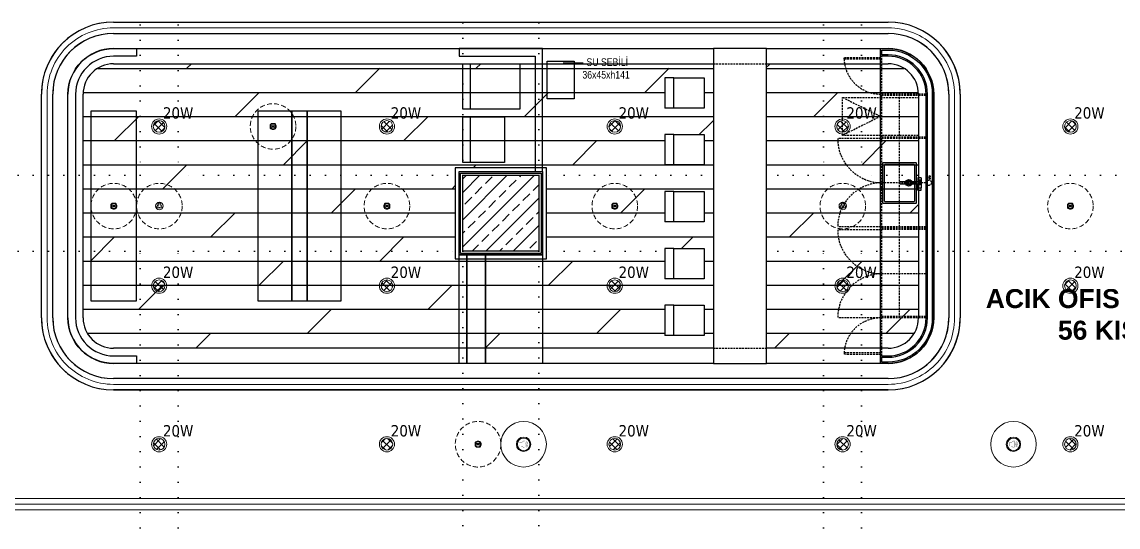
# Model space of a CAD drawing. Header units: centimetres. Extents: x 405564 to 502064, y 46284 to 60634.
# Drawn here: x 463269 to 464713, y 54069 to 54735 of the extents above; entities that cross this region are included whole.
import ezdxf
from ezdxf.enums import TextEntityAlignment as Align

# ---------------------------------------------------------------- set-up
doc = ezdxf.new("R2010")
doc.units = ezdxf.units.CM
for name, pattern in [('( Hidden )', [0.375, 0.25, -0.125]), ('ACAD_ISO07W100', [3, 0, -3]), ('DOT', [0.25, 0, -0.25]), ('HIDDEN', [9.525, 6.35, -3.175])]:
    doc.linetypes.add(name, pattern=pattern)
doc.layers.get('0').update_dxf_attribs({"color": 8, "lineweight": 9})
for name, color, linetype in [('0-KRCN-ASMATAVAN-130426', 8, 'Continuous'), ('AS_DOS_TERAS_UST', 8, 'ACAD_ISO07W100'), ('AS_DUVK_AHSAP', 8, 'Continuous'), ('AS_POZ_ISLAK', 46, 'Continuous'), ('AS_TA_BETONARME', 5, 'Continuous'), ('AS_TA_TARAMA', 8, 'Continuous'), ('AS_TEFR_MOB', 8, 'Continuous'), ('AS_YAZI', 8, 'Continuous'), ('M_TFR_vitrifiye', 171, 'Continuous')]:
    doc.layers.add(name, color=color, linetype=linetype)
doc.layers.add('0-KRCN-AYDINLATMA-130426', color=8, linetype='Continuous', lineweight=9)
doc.layers.add('0-KRCN-MİMARİ-220526', color=8, linetype='Continuous', lineweight=9)
doc.styles.add('2', font='arial.ttf', dxfattribs={"width": 0.9, "height": 200})
doc.styles.add('Ince', font='swissc.ttf')
doc.styles.add('Kalin02', font='arialbd.ttf')
doc.styles.add('MD_02_Islak Hacim Detayları_altlık$0$Standard', font='arial.ttf')
doc.styles.add('TAHOMA', font='tahoma.ttf')

# ---------------------------------------------------------------- blocks, each defined once
blk = doc.blocks.new('ABB 6131-21-24-500')
at = {"layer": '0-KRCN-AYDINLATMA-130426'}
for p, q in [((-4, -1), (-4, 1)), ((3.2, 1), (-3.2, 1)), ((-3.2, -0.8), (-3.2, 0.8)), ((-1, 4), (1, 4)), ((-1, -0.9), (-1, 1)), ((-0.8, 3.2), (0.8, 3.2)), ((1, -0.9), (1, 1)), ((3.2, 0.8), (3.2, -0.8)), ((4, 1), (4, -1)), ((3.2, -0.9), (-3.2, -0.9)), ((1, -4), (-1, -4)), ((0.8, -3.2), (-0.8, -3.2))]:
    blk.add_line(p, q, dxfattribs=at)
at = {"layer": '0-KRCN-AYDINLATMA-130426', "linetype": 'HIDDEN'}
blk.add_circle((0, 0), 30, dxfattribs=at)
at = {"layer": '0-KRCN-AYDINLATMA-130426'}
for centre, radius in [((-0.5, 0), 0.0887), ((0, 0), 0.16), ((0.5, 0), 0.0887)]:
    blk.add_circle(centre, radius, dxfattribs=at)
for centre, radius, start, end in [((-1, 1), 3, 90, 180), ((-0.8, 0.8), 2.4, 90, 180), ((0.8, 0.8), 2.4, 0, 90), ((1, 1), 3, 0, 90), ((-1, -1), 3, 180, 270), ((-0.8, -0.8), 2.4, 180, 270), ((0.8, -0.8), 2.4, 270, 0), ((1, -1), 3, 270, 0)]:
    blk.add_arc(centre, radius, start, end, dxfattribs=at)
blk = doc.blocks.new('ABB 6131-31-24-500')
at = {"layer": '0-KRCN-AYDINLATMA-130426'}
for p, q in [((-4, -1), (-4, 1)), ((3.2, 1), (-3.2, 1)), ((-3.2, -0.8), (-3.2, 0.8)), ((-1, 4), (1, 4)), ((-1, -0.9), (-1, 1)), ((-0.8, 3.2), (0.8, 3.2)), ((1, -0.9), (1, 1)), ((3.2, 0.8), (3.2, -0.8)), ((4, 1), (4, -1)), ((3.2, -0.9), (-3.2, -0.9)), ((1, -4), (-1, -4)), ((0.8, -3.2), (-0.8, -3.2))]:
    blk.add_line(p, q, dxfattribs=at)
at = {"layer": '0-KRCN-AYDINLATMA-130426', "linetype": 'HIDDEN'}
blk.add_circle((0, 0), 30, dxfattribs=at)
at = {"layer": '0-KRCN-AYDINLATMA-130426'}
for centre, radius in [((-0.5, 0), 0.089), ((0, 0), 0.16), ((0.5, 0), 0.089)]:
    blk.add_circle(centre, radius, dxfattribs=at)
for centre, radius, start, end in [((-1, 1), 3.01, 90, 180), ((-0.8, 0.8), 2.41, 90, 180), ((0.8, 0.8), 2.41, 0, 90), ((1, 1), 3.01, 0, 90), ((-1, -1), 3.01, 180, 270), ((-0.8, -0.8), 2.41, 180, 270), ((0.8, -0.8), 2.41, 270, 0), ((1, -1), 3.01, 270, 0)]:
    blk.add_arc(centre, radius, start, end, dxfattribs=at)
blk = doc.blocks.new('ABB 6131-51-24-500')
at = {"layer": '0-KRCN-AYDINLATMA-130426'}
for p, q in [((-4, -1), (-4, 1)), ((3.2, 1), (-3.2, 1)), ((-3.2, -0.8), (-3.2, 0.8)), ((-1, 4), (1, 4)), ((-1, -0.9), (-1, 1)), ((-0.8, 3.2), (0.8, 3.2)), ((1, -0.9), (1, 1)), ((3.2, 0.8), (3.2, -0.8)), ((4, 1), (4, -1)), ((3.2, -0.9), (-3.2, -0.9)), ((1, -4), (-1, -4)), ((0.8, -3.2), (-0.8, -3.2))]:
    blk.add_line(p, q, dxfattribs=at)
at = {"layer": '0-KRCN-AYDINLATMA-130426', "linetype": 'HIDDEN'}
blk.add_circle((0, 0), 30, dxfattribs=at)
at = {"layer": '0-KRCN-AYDINLATMA-130426'}
for centre, radius in [((-0.5, 0), 0.089), ((0, 0), 0.16), ((0.5, 0), 0.089)]:
    blk.add_circle(centre, radius, dxfattribs=at)
for centre, radius, start, end in [((-1, 1), 3.01, 90, 180), ((-0.8, 0.8), 2.41, 90, 180), ((0.8, 0.8), 2.41, 0, 90), ((1, 1), 3.01, 0, 90), ((-1, -1), 3.01, 180, 270), ((-0.8, -0.8), 2.41, 180, 270), ((0.8, -0.8), 2.41, 270, 0), ((1, -1), 3.01, 270, 0)]:
    blk.add_arc(centre, radius, start, end, dxfattribs=at)
blk = doc.blocks.new('AST-OD-OD')
at = {"layer": '0-KRCN-AYDINLATMA-130426'}
for p, q in [((0.3, 5), (-4, -2.5)), ((4.6, -2.5), (0.3, 5)), ((4.6, -2.5), (-4, -2.5))]:
    blk.add_line(p, q, dxfattribs=at)
at = {"layer": '0-KRCN-AYDINLATMA-130426', "linetype": 'HIDDEN'}
blk.add_circle((0.3, 0), 30, dxfattribs=at)
at = {"layer": '0-KRCN-AYDINLATMA-130426'}
blk.add_circle((0.3, 0), 5, dxfattribs=at)
at = {"layer": '0-KRCN-AYDINLATMA-130426', "style": '2'}
blk.add_text('O', height=3.43, dxfattribs=at).set_placement((0.3, 0), align=Align.MIDDLE)
blk = doc.blocks.new('ASMA TAVA TİPİ HOPARLÖR')
at = {"layer": '0-KRCN-AYDINLATMA-130426', "const_width": 0.317}
blk.add_lwpolyline([(0.3, -4.4, 0.598176), (1.3, -3.9), (1.3, 3.9, 0.598176), (0.3, 4.4), (-2.7, 2.4, -0.147433), (-3, 2.3), (-5.1, 2.3, 0.414214), (-5.7, 1.7), (-5.7, -1.7, 0.414214), (-5.1, -2.3), (-3, -2.3, -0.147433), (-2.7, -2.4)], format="xyb", close=True, dxfattribs=at)
for points in [[(2.4, 1.3, -0.601398), (2.4, -1.3)], [(2.8, 2.5, -0.658812), (2.8, -2.5)], [(3.2, 3.7, -0.680488), (3.2, -3.7)]]:
    blk.add_lwpolyline(points, format="xyb", dxfattribs=at)
at = {"layer": '0-KRCN-AYDINLATMA-130426'}
blk.add_circle((0, 0), 30, dxfattribs=at)
at = {"layer": '0-KRCN-AYDINLATMA-130426', "ltscale": 0.1}
for radius in [9.5, 8.23]:
    blk.add_circle((0, 0), radius, dxfattribs=at)
blk = doc.blocks.new('20W SIVA ALTI LED DOWNLIGHT ARMATÜR')
at = {"layer": '0-KRCN-AYDINLATMA-130426'}
h = blk.add_hatch(dxfattribs=at)
h.set_pattern_fill('ANSI37', color=256, scale=2)
h.paths.add_polyline_path([(7.7, 0, 1), (-7.7, 0, 1)])
for radius in [10, 7.66]:
    blk.add_circle((0, 0), radius, dxfattribs=at)
at = {"layer": '0-KRCN-AYDINLATMA-130426', "insert": (5, 10), "char_height": 15, "attachment_point": 7, "style": 'TAHOMA'}
blk.add_mtext_dynamic_manual_height_columns('{\\fTahoma|b0|i0|c162|p34;20W}', width=15, gutter_width=12.5, heights=[0], dxfattribs=at)
blk = doc.blocks.new('G$C27E741DA')
at = {"layer": '0-KRCN-AYDINLATMA-130426'}
blk.add_line((27380.7, 6965), (24905.7, 6965), dxfattribs=at)
for points in [[(26335.7, 7115.5), (25325.7, 7115.5, -0.414214), (25230.7, 7210.5), (25230.7, 7505.5, -0.414214), (25325.7, 7600.5), (25335.7, 7600.5), (26335.7, 7600.5), (26345.7, 7600.5, -0.414214), (26440.7, 7505.5), (26440.7, 7210.5, -0.414214), (26345.7, 7115.5)], [(26335.7, 7123), (25325.7, 7123, -0.414214), (25238.2, 7210.5), (25238.2, 7505.5, -0.414214), (25325.7, 7593), (25335.7, 7593), (26335.7, 7593), (26345.7, 7593, -0.414214), (26433.2, 7505.5), (26433.2, 7210.5, -0.414214), (26345.7, 7123)], [(26335.7, 7130.5), (25325.7, 7130.5, -0.414214), (25245.7, 7210.5), (25245.7, 7505.5, -0.414214), (25325.7, 7585.5), (25335.7, 7585.5), (26335.7, 7585.5), (26345.7, 7585.5, -0.414214), (26425.7, 7505.5), (26425.7, 7210.5, -0.414214), (26345.7, 7130.5)]]:
    blk.add_lwpolyline(points, format="xyb", close=True, dxfattribs=at)
blk.add_lwpolyline([(24905.7, 6972.5), (27380.7, 6972.5), (27380.7, 6957.5), (24905.7, 6957.5)], close=True, dxfattribs=at)
for name, p in [('ABB 6131-21-24-500', (25535.7, 7463)), ('20W SIVA ALTI LED DOWNLIGHT ARMATÜR', (25385.7, 7463)), ('20W SIVA ALTI LED DOWNLIGHT ARMATÜR', (25685.7, 7463)), ('20W SIVA ALTI LED DOWNLIGHT ARMATÜR', (25985.7, 7463)), ('20W SIVA ALTI LED DOWNLIGHT ARMATÜR', (26285.7, 7463)), ('20W SIVA ALTI LED DOWNLIGHT ARMATÜR', (26585.7, 7463)), ('ABB 6131-21-24-500', (25326, 7358)), ('AST-OD-OD', (25385.7, 7358)), ('ABB 6131-21-24-500', (25685.7, 7358)), ('ABB 6131-31-24-500', (25985.7, 7358)), ('AST-OD-OD', (26285.7, 7358)), ('ABB 6131-21-24-500', (26585.7, 7358)), ('20W SIVA ALTI LED DOWNLIGHT ARMATÜR', (25385.7, 7253)), ('20W SIVA ALTI LED DOWNLIGHT ARMATÜR', (25685.7, 7253)), ('20W SIVA ALTI LED DOWNLIGHT ARMATÜR', (25985.7, 7253)), ('20W SIVA ALTI LED DOWNLIGHT ARMATÜR', (26285.7, 7253)), ('20W SIVA ALTI LED DOWNLIGHT ARMATÜR', (26585.7, 7253)), ('ABB 6131-51-24-500', (25805.7, 7044)), ('ASMA TAVA TİPİ HOPARLÖR', (25865.7, 7044)), ('ASMA TAVA TİPİ HOPARLÖR', (26510.7, 7044)), ('20W SIVA ALTI LED DOWNLIGHT ARMATÜR', (25385.7, 7044)), ('20W SIVA ALTI LED DOWNLIGHT ARMATÜR', (25685.7, 7044)), ('20W SIVA ALTI LED DOWNLIGHT ARMATÜR', (25985.7, 7044)), ('20W SIVA ALTI LED DOWNLIGHT ARMATÜR', (26285.7, 7044)), ('20W SIVA ALTI LED DOWNLIGHT ARMATÜR', (26585.7, 7044))]:
    blk.add_blockref(name, p, dxfattribs=at)
blk = doc.blocks.new('SABIT OTURMA TEK YONE SIRTLIKLI 140X100')
for points in [[(0, 74), (10, 74), (10, -69), (0, -69)], [(10, 74), (35, 74), (35, -69), (10, -69)], [(35, 74), (110, 74), (110, -69), (35, -69)]]:
    blk.add_lwpolyline(points, close=True)
blk = doc.blocks.new('YAZICI 60x75 h 120cm')
blk.add_line((27.5, 30), (27.5, -30))
blk.add_lwpolyline([(37.5, 30), (37.5, -30), (-37.5, -30), (-37.5, 30)], close=True)
blk = doc.blocks.new('KAGIT OGUTUCU 60X55 H 95CM')
blk.add_line((17.5, 30), (17.5, -30))
blk.add_lwpolyline([(27.5, 30), (27.5, -30), (-27.5, -30), (-27.5, 30)], close=True)
blk = doc.blocks.new('SABIT OTURMA SIRTLIKSIZ 250X60')
blk.add_lwpolyline([(30, 125), (-30, 125), (-30, -125), (30, -125)], close=True)
blk = doc.blocks.new('SABIT OTURMA IKI YONE SIRTLIKLI 250X110')
for points in [[(463624.7, 54670.1), (463579.7, 54670.1), (463579.7, 54420.1), (463624.7, 54420.1)], [(463644.7, 54670.1), (463624.7, 54670.1), (463624.7, 54420.1), (463644.7, 54420.1)], [(463689.7, 54670.1), (463644.7, 54670.1), (463644.7, 54420.1), (463689.7, 54420.1)]]:
    blk.add_lwpolyline(points, close=True)
blk = doc.blocks.new('Z-BarSandalyesı03')
blk.add_wipeout([(2361.5, 2083.5), (2401.5, 2083.5), (2401.5, 2135.6), (2361.5, 2135.6)])
blk.add_line((2401.5, 2135.6), (2361.5, 2135.6))
for points in [[(2361.5, 2123.5), (2361.5, 2135.6)], [(2401.5, 2123.5), (2401.5, 2135.6)]]:
    blk.add_lwpolyline(points)
blk.add_lwpolyline([(2401.5, 2123.5), (2401.5, 2083.5), (2361.5, 2083.5), (2361.5, 2123.5)], close=True)
blk = doc.blocks.new('YUKSEK MASA')
blk.add_wipeout([(496443, 102371), (496513, 102371), (496513, 101956), (496443, 101956)])
at = {"layer": 'AS_TEFR_MOB'}
blk.add_lwpolyline([(496443, 101956), (496513, 101956), (496513, 102371), (496443, 102371)], close=True, dxfattribs=at)
at = {"layer": 'AS_TEFR_MOB', "linetype": '( Hidden )', "ltscale": 10}
for points in [[(496443, 102351), (496513, 102351)], [(496443, 101976), (496513, 101976)]]:
    blk.add_lwpolyline(points, dxfattribs=at)
blk = doc.blocks.new('A$C6A10300A')
at = {"layer": 'AS_TA_TARAMA'}
h = blk.add_hatch(dxfattribs=at)
h.set_pattern_fill('ANSI33', color=256, scale=4, angle=180)
h.set_pattern_definition([(225, (17560.68, -7819.299), (17.96051, -17.96051), []), (225, (17542.72, -7819.299), (17.96051, -17.96051), [12.7, -6.35])])
h.paths.add_polyline_path([(25785.68, -6101.45), (25885.68, -6101.45), (25885.68, -6201.45), (25785.68, -6201.45)])
at = {"layer": 'AS_DOS_TERAS_UST', "linetype": 'DOT', "ltscale": 80}
for p, q in [((25360.68, -5601.45), (25360.68, -6101.45)), ((25410.68, -5601.45), (25410.68, -6101.45)), ((25785.68, -6101.45), (25785.68, -5601.45)), ((25885.68, -6101.45), (25885.68, -5601.45)), ((26260.68, -5601.45), (26260.68, -6101.45)), ((26310.68, -5601.45), (26310.68, -6101.45)), ((25360.68, -6101.45), (24985.68, -6101.45)), ((25785.68, -6101.45), (25410.68, -6101.45)), ((26260.68, -6101.45), (25885.68, -6101.45)), ((26685.68, -6101.45), (26310.68, -6101.45)), ((25360.68, -6201.45), (24985.68, -6201.45)), ((25360.68, -6626.45), (25360.68, -6201.45)), ((25410.68, -6201.45), (25785.68, -6201.45)), ((25410.68, -6626.45), (25410.68, -6201.45)), ((25785.68, -6201.45), (25785.68, -6626.45)), ((26260.68, -6201.45), (25885.68, -6201.45)), ((25885.68, -6201.45), (25885.68, -6626.45)), ((26260.68, -6626.45), (26260.68, -6201.45)), ((26310.68, -6201.45), (26685.68, -6201.45)), ((26310.68, -6626.45), (26310.68, -6201.45))]:
    blk.add_line(p, q, dxfattribs=at)
at = {"layer": 'AS_DUVK_AHSAP'}
blk.add_lwpolyline([(25275.68, -5994.45), (25275.68, -6289.45, 0.4142136), (25325.68, -6339.45), (25355.68, -6339.45), (25355.68, -6349.45), (25325.68, -6349.45, -0.4142136), (25265.68, -6289.45), (25265.68, -5994.45, -0.4142136), (25325.68, -5934.45), (25355.68, -5934.45), (25355.68, -5944.45), (25325.68, -5944.45, 0.4142136), (25275.68, -5994.45)], format="xyb", dxfattribs=at)
for points in [[(25890.68, -6096.45), (25890.68, -5934.45), (25780.68, -5934.45), (25780.68, -5944.45), (25880.68, -5944.45), (25880.68, -6096.45)], [(25780.68, -6096.45), (25890.68, -6096.45), (25890.68, -6206.45), (25780.68, -6206.45)], [(25782.68, -6098.45), (25888.68, -6098.45), (25888.68, -6204.45), (25782.68, -6204.45)]]:
    blk.add_lwpolyline(points, close=True, dxfattribs=at)
for points in [[(26335.68, -6339.45), (26345.68, -6339.45, 0.4142136), (26395.68, -6289.45), (26395.68, -5994.45, 0.4142136), (26345.68, -5944.45), (26335.68, -5944.45), (26335.68, -5934.45), (26345.68, -5934.45, -0.4142136), (26405.68, -5994.45), (26405.68, -6289.45, -0.4142136), (26345.68, -6349.45), (26335.68, -6349.45)], [(26337.48, -6341.25), (26345.68, -6341.25, 0.4142136), (26397.48, -6289.45), (26397.48, -5994.45, 0.4142136), (26345.68, -5942.65), (26337.48, -5942.65), (26337.48, -5936.25), (26345.68, -5936.25, -0.4142136), (26403.88, -5994.45), (26403.88, -6289.45, -0.4142136), (26345.68, -6347.65), (26337.48, -6347.65)]]:
    blk.add_lwpolyline(points, format="xyb", close=True, dxfattribs=at)
at = {"layer": 'AS_POZ_ISLAK', "elevation": 0.1}
blk.add_lwpolyline([(25917.87, -5953.17), (25943.99, -5953.17)], dxfattribs=at)
at = {"layer": 'AS_TA_BETONARME'}
blk.add_lwpolyline([(25785.68, -6101.45), (25885.68, -6101.45), (25885.68, -6201.45), (25785.68, -6201.45)], close=True, dxfattribs=at)
at = {"layer": 'AS_TEFR_MOB', "linetype": '( Hidden )', "ltscale": 10}
blk.add_line((26360.68, -6289.45), (26360.68, -5994.45), dxfattribs=at)
for points in [[(26287.66, -5948.3), (26287.66, -5946.47)], [(26335.68, -5946.45), (26287.7, -5946.47)], [(26337.48, -6339.45), (26337.48, -5944.45)], [(26335.68, -5948.25), (26287.66, -5948.27)], [(26395.68, -5994.45), (26335.68, -5994.45)], [(26395.68, -5996.25), (26335.68, -5996.25)], [(26335.68, -6053.11), (26279.28, -6053.11)], [(26395.68, -6051.25), (26335.68, -6051.25)], [(26395.68, -6053.05), (26335.68, -6053.05)], [(26335.68, -6169.35), (26279.28, -6169.35)], [(26395.68, -6287.65), (26335.68, -6287.65)], [(26395.68, -6289.45), (26335.68, -6289.45)], [(26287.66, -6335.6), (26287.66, -6337.43)], [(26335.68, -6335.65), (26287.66, -6335.63)], [(26335.68, -6337.45), (26287.7, -6337.43)]]:
    blk.add_lwpolyline(points, dxfattribs=at)
at = {"layer": 'AS_TEFR_MOB'}
blk.add_lwpolyline([(26335.68, -6339.45), (26335.68, -5944.45)], dxfattribs=at)
at = {"layer": 'AS_TEFR_MOB', "elevation": -0.08}
blk.add_lwpolyline([(25932.3, -5950.79), (25932.3, -6000.79), (25896.51, -6000.79), (25896.51, -5950.79)], close=True, dxfattribs=at)
at = {"layer": 'AS_TEFR_MOB', "linetype": '( Hidden )', "ltscale": 10}
for points, elevation in [([(26395.68, -6111.25), (26335.68, -6111.25)], 0), ([(26335.68, -6173.11), (26279.28, -6173.11)], 0.01), ([(26395.68, -6169.45), (26335.68, -6169.45)], 0.01), ([(26395.68, -6171.25), (26335.68, -6171.25)], 0.01), ([(26395.68, -6173.05), (26335.68, -6173.05)], 0.01), ([(26395.68, -6231.25), (26335.68, -6231.25)], 0), ([(26335.68, -6289.35), (26279.28, -6289.35)], 0.01)]:
    blk.add_lwpolyline(points, dxfattribs=dict(at, elevation=elevation))
for centre, radius, start, end in [((26335.69, -5946.39), 48.06, 182.24333, 269.99242), ((26337.48, -6053.05, 0), 58.2, 180.05121, 268.22768), ((26337.48, -6169.4, 0), 58.2, 91.77232, 179.94879), ((26337.48, -6173.05, 0.01), 58.2, 180.05121, 268.22768), ((26337.48, -6289.4, 0.01), 58.2, 91.77232, 179.94879), ((26335.69, -6337.52), 48.06, 90.00758, 177.75667)]:
    blk.add_arc(centre, radius, start, end, dxfattribs=at)
at = {"layer": 'M_TFR_vitrifiye'}
for p, q in [((26384.76, -6104.67, 0), (26384.76, -6107.22, 0)), ((26389.22, -6104.62, 0), (26384.81, -6104.62, 0)), ((26389.26, -6104.67, 0), (26389.26, -6107.22, 0)), ((26361.64, -6109.8, 0), (26387.01, -6109.8, 0)), ((26361.64, -6112.7, 0), (26387.01, -6112.7, 0)), ((26384.76, -6107.22, 0), (26389.26, -6107.22, 0)), ((26384.76, -6107.25, 0), (26384.76, -6109.8, 0)), ((26384.76, -6117.75, 0), (26384.76, -6112.7, 0)), ((26384.76, -6117.75, 0), (26389.26, -6117.75, 0)), ((26384.76, -6120.95, 0), (26384.76, -6118.1, 0)), ((26389.26, -6107.25, 0), (26389.26, -6110.35, 0)), ((26389.26, -6112.14, 0), (26389.26, -6117.75, 0)), ((26389.26, -6120.95, 0), (26389.26, -6118.1, 0)), ((26384.81, -6121, 0), (26389.21, -6121, 0))]:
    blk.add_line(p, q, dxfattribs=at)
at = {"layer": 'M_TFR_vitrifiye', "linetype": '( Hidden )', "ltscale": 10, "elevation": -0.01}
for points in [[(26335.68, -6048.84), (26285.68, -6048.84), (26285.68, -5998.72), (26335.68, -5998.75)], [(26285.68, -5998.72), (26335.68, -6023.78), (26285.68, -6048.84)]]:
    blk.add_lwpolyline(points, dxfattribs=at)
blk.add_lwpolyline([(26335.68, -5998.84), (26385.68, -5998.84), (26385.68, -6048.84), (26335.68, -6048.84)], close=True, dxfattribs=at)
at = {"layer": 'M_TFR_vitrifiye', "elevation": -0.02}
for points in [[(26382.68, -6085.53), (26382.68, -6137.53, -0.4142136), (26381.68, -6138.53), (26339.68, -6138.53, -0.4142136), (26338.68, -6137.53), (26338.68, -6085.53, -0.4142136), (26339.68, -6084.53), (26381.68, -6084.53, -0.4142136)], [(26380.48, -6088.03), (26380.48, -6135.03, -0.4142136), (26379.18, -6136.33), (26342.18, -6136.33, -0.4142136), (26340.88, -6135.03), (26340.88, -6088.03, -0.4142136), (26342.18, -6086.73), (26379.18, -6086.73, -0.4142136)]]:
    blk.add_lwpolyline(points, format="xyb", close=True, dxfattribs=at)
at = {"layer": 'M_TFR_vitrifiye', "linetype": '( Hidden )', "ltscale": 10}
for centre, radius in [((26400.11, -6102.89), 1), ((26400.11, -6105.73), 1), ((26399.18, -6111.25), 3.5)]:
    blk.add_circle(centre, radius, dxfattribs=at)
at = {"layer": 'M_TFR_vitrifiye'}
for radius in [4.35, 3]:
    blk.add_circle((26373.14, -6111.25, 0), radius, dxfattribs=at)
for radius, start, end in [(2.4, 217.29935, 142.70334), (1.75, 236.16506, 123.82303), (1.48, 259.60526, 100.39474), (2.7, 326.58458, 33.41368)]:
    blk.add_arc((26387.01, -6111.25, 0), radius, start, end, dxfattribs=at)
for points, knots in [([(26361.47, -6111.25, 0), (26361.47, -6111.07, 0), (26361.48, -6110.81, 0), (26361.49, -6110.48, 0), (26361.51, -6110.27, 0), (26361.52, -6110.11, 0), (26361.54, -6110.01, 0), (26361.55, -6109.95, 0), (26361.56, -6109.9, 0), (26361.57, -6109.86, 0), (26361.59, -6109.82, 0), (26361.63, -6109.8, 0), (26361.64, -6109.8, 0)], [0, 0, 0, 0, 0.3626872, 0.5264406, 0.6700514, 0.788355, 0.8368236, 0.8778381, 0.9115999, 0.9391448, 0.9649973, 1, 1, 1, 1]), ([(26361.64, -6112.7, 0), (26361.63, -6112.7, 0), (26361.59, -6112.69, 0), (26361.57, -6112.65, 0), (26361.56, -6112.61, 0), (26361.55, -6112.56, 0), (26361.54, -6112.5, 0), (26361.52, -6112.4, 0), (26361.51, -6112.24, 0), (26361.49, -6112.03, 0), (26361.48, -6111.7, 0), (26361.47, -6111.43, 0), (26361.47, -6111.25, 0)], [0, 0, 0, 0, 0.0350052, 0.0608542, 0.0884006, 0.1221625, 0.1631776, 0.2116465, 0.3299508, 0.473562, 0.6373159, 1, 1, 1, 1])]:
    blk.add_open_spline(points, degree=3, knots=knots, dxfattribs=at)
at = {"layer": 'AS_TEFR_MOB'}
for name, p, rotation in [('YAZICI 60x75 h 120cm', (25823.18, -5984.45), 180), ('Z-BarSandalyesı03', (28187.13, -8374.26), 90), ('KAGIT OGUTUCU 60X55 H 95CM', (25813.18, -6054.45), 180), ('Z-BarSandalyesı03', (28187.13, -8449.26), 90), ('Z-BarSandalyesı03', (28187.13, -8524.26), 90), ('Z-BarSandalyesı03', (28187.13, -8674.26), 90)]:
    blk.add_blockref(name, p, dxfattribs=dict(at, rotation=rotation))
for name, p in [('SABIT OTURMA SIRTLIKSIZ 250X60', (25325.68, -6141.95)), ('SABIT OTURMA IKI YONE SIRTLIKLI 250X110', (-438064.07, -60687.02)), ('SABIT OTURMA TEK YONE SIRTLIKLI 140X100', (25780.68, -6280.45)), ('SABIT OTURMA TEK YONE SIRTLIKLI 140X100', (25780.68, -6280.45))]:
    blk.add_blockref(name, p, dxfattribs=at)
at = {"layer": 'AS_POZ_ISLAK', "insert": (25941.85, -5947.2, -0.01), "char_height": 10, "attachment_point": 1, "style": 'Ince'}
blk.add_mtext_dynamic_manual_height_columns('\\pi6.5973;SU SEBİLİ\\P\\pi1.22717;36x45xh141', width=62.831, gutter_width=187.7, heights=[0], dxfattribs=at)
at = {"layer": 'AS_YAZI', "insert": (26685.68, -6251.45), "char_height": 25, "attachment_point": 3, "style": 'Kalin02'}
blk.add_mtext_dynamic_manual_height_columns('ACIK OFIS B\\P56 KISI', width=517.0646, gutter_width=375, heights=[194.58], dxfattribs=at)
at = {"layer": 'AS_TEFR_MOB'}
blk.add_blockref('YUKSEK MASA', (-470327.31, -108305.46), dxfattribs=at)
at = {"layer": 'AS_TEFR_MOB', "rotation": 90}
blk.add_blockref('Z-BarSandalyesı03', (28187.13, -8599.26), dxfattribs=at)

msp = doc.modelspace()

# ---------------------------------------------------------------- linework, layer by layer
at = {"layer": '0-KRCN-ASMATAVAN-130426'}
for p, q in [((463389.7, 54734.6), (463399.7, 54734.6)), ((463399.7, 54734.6), (464399.7, 54734.6)), ((464399.7, 54734.6), (464409.7, 54734.6)), ((463389.7, 54719.6), (463399.7, 54719.6)), ((463399.7, 54719.6), (464399.7, 54719.6)), ((464399.7, 54719.6), (464409.7, 54719.6)), ((463389.7, 54699.6), (464409.7, 54699.6)), ((463389.7, 54679.6), (464409.7, 54679.6)), ((463486.4, 54673.6), (463492.3, 54679.6)), ((463867.4, 54673.6), (463873.3, 54679.6)), ((464248.4, 54673.6), (464254.3, 54679.6)), ((463368.8, 54673.5), (464430.7, 54673.5)), ((463708.6, 54641.9), (463740.4, 54673.6)), ((464089.6, 54641.9), (464121.4, 54673.6)), ((463294.7, 54344.6), (463294.7, 54639.6)), ((463309.7, 54344.6), (463309.7, 54639.6)), ((463329.7, 54344.6), (463329.7, 54639.6)), ((463349.7, 54344.6), (463349.7, 54639.6)), ((463350, 54641.8), (464449.5, 54641.8)), ((463549.9, 54610.1), (463581.6, 54641.9)), ((463930.9, 54610.1), (463962.6, 54641.9)), ((464311.9, 54610.1), (464343.6, 54641.9)), ((464449.7, 54639.6), (464449.7, 54344.6)), ((464469.7, 54639.6), (464469.7, 54344.6)), ((464489.7, 54639.6), (464489.7, 54344.6)), ((464504.7, 54639.6), (464504.7, 54344.6)), ((463349.7, 54610), (464449.7, 54610)), ((463391.1, 54578.4), (463422.9, 54610.1)), ((463772.1, 54578.4), (463803.9, 54610.1)), ((464153.1, 54578.4), (464184.9, 54610.1)), ((463349.7, 54578.3), (464449.7, 54578.3)), ((463613.4, 54546.6), (463645.1, 54578.4)), ((463994.4, 54546.6), (464026.1, 54578.4)), ((464375.4, 54546.6), (464407.1, 54578.4)), ((463349.7, 54546.5), (464449.7, 54546.5)), ((463454.6, 54514.9), (463486.4, 54546.6)), ((463959.7, 54542.6), (463839.7, 54542.6)), ((463839.7, 54542.6), (463839.7, 54422.6)), ((463863.3, 54542.6), (463867.4, 54546.6)), ((463959.7, 54422.6), (463959.7, 54542.6)), ((464216.6, 54514.9), (464248.4, 54546.6)), ((463349.7, 54514.8), (463839.7, 54514.8)), ((463676.9, 54483.1), (463708.6, 54514.9)), ((463835.6, 54514.9), (463839.7, 54519)), ((463959.7, 54514.8), (464449.7, 54514.8)), ((464057.9, 54483.1), (464089.6, 54514.9)), ((464438.9, 54483.1), (464449.7, 54494)), ((463349.7, 54483), (463839.7, 54483)), ((463518.1, 54451.4), (463549.9, 54483.1)), ((463959.7, 54483), (464449.7, 54483)), ((464280.1, 54451.4), (464311.9, 54483.1)), ((463349.7, 54451.3), (463839.7, 54451.3)), ((463359.4, 54419.6), (463391.1, 54451.4)), ((463740.4, 54419.6), (463772.1, 54451.4)), ((463959.7, 54451.3), (464449.7, 54451.3)), ((464121.4, 54419.6), (464153.1, 54451.4)), ((463349.7, 54419.5), (464449.7, 54419.5)), ((463581.6, 54387.9), (463613.4, 54419.6)), ((463839.7, 54422.6), (463959.7, 54422.6)), ((463962.6, 54387.9), (463994.4, 54419.6)), ((464343.6, 54387.9), (464375.4, 54419.6)), ((463349.7, 54387.8), (464449.7, 54387.8)), ((463422.9, 54356.1), (463454.6, 54387.9)), ((463803.9, 54356.1), (463835.6, 54387.9)), ((464184.9, 54356.1), (464216.6, 54387.9)), ((463349.7, 54356), (464449.7, 54356)), ((463645.1, 54324.4), (463676.9, 54356.1)), ((464026.1, 54324.4), (464057.9, 54356.1)), ((464407.1, 54324.4), (464438.9, 54356.1)), ((463355.3, 54324.3), (464444.1, 54324.3)), ((463498.3, 54304.6), (463518.1, 54324.4)), ((463879.3, 54304.6), (463899.1, 54324.4)), ((464260.3, 54304.6), (464280.1, 54324.4)), ((464409.7, 54304.6), (463389.7, 54304.6)), ((464409.7, 54284.6), (463389.7, 54284.6)), ((464399.7, 54264.6), (463389.7, 54264.6)), ((464409.7, 54264.6), (464399.7, 54264.6)), ((464399.7, 54249.6), (463389.7, 54249.6)), ((464409.7, 54249.6), (464399.7, 54249.6))]:
    msp.add_line(p, q, dxfattribs=at)
for centre, radius, start, end in [((463389.7, 54639.6), 95, 90, 180), ((464409.7, 54639.6), 95, 0, 90), ((463389.7, 54639.6), 80, 90, 180), ((464409.7, 54639.6), 80, 0, 90), ((463389.7, 54639.6), 60, 90, 180), ((464409.7, 54639.6), 60, 0, 90), ((463389.7, 54639.6), 40, 90, 180), ((464409.7, 54639.6), 40, 0, 90), ((463389.7, 54344.6), 95, 180, 270), ((463389.7, 54344.6), 80, 180, 270), ((463389.7, 54344.6), 60, 180, 270), ((463389.7, 54344.6), 40, 180, 270), ((464409.7, 54344.6), 60, 270, 0), ((464409.7, 54344.6), 40, 270, 0), ((464409.7, 54344.6), 95, 270, 0), ((464409.7, 54344.6), 80, 270, 0)]:
    msp.add_arc(centre, radius, start, end, dxfattribs=at)

# ---------------------------------------------------------------- block references
at = {"layer": '0-KRCN-AYDINLATMA-130426'}
msp.add_blockref('G$C27E741DA', (438064.1, 47134), dxfattribs=at)

# ---------------------------------------------------------------- next in the draw order: block references
at = {"layer": '0-KRCN-MİMARİ-220526'}
msp.add_blockref('A$C6A10300A', (438064.1, 60634), dxfattribs=at)

doc.saveas('drawing.dxf')
